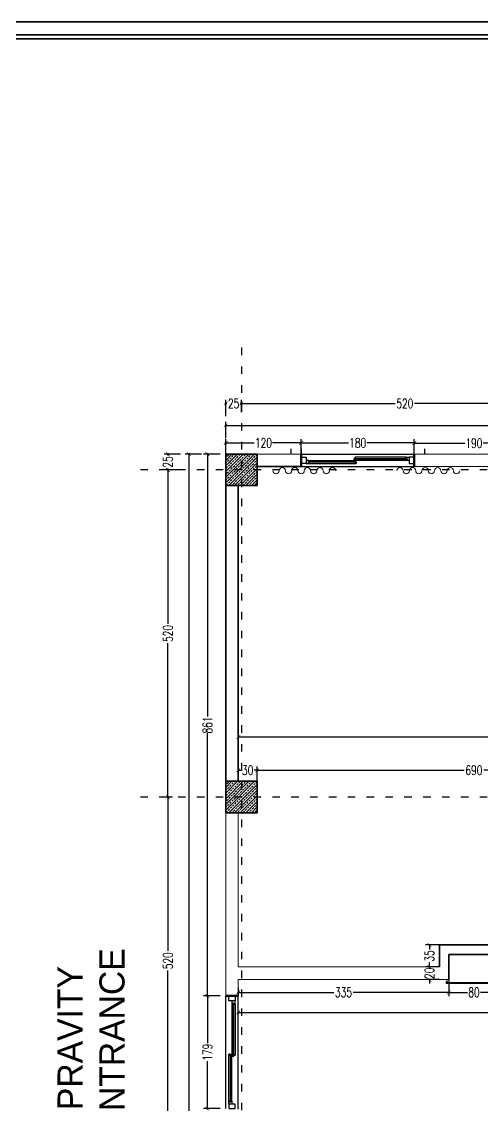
# Model space of a CAD drawing. Header units: centimetres. Extents: x -3207095 to 15275363, y -32656 to 4798027.
# Drawn here: x 681582 to 682315, y 4438722 to 4440444 of the extents above; entities that cross this region are included whole.
import ezdxf

# ---------------------------------------------------------------- set-up
doc = ezdxf.new("R2010")
doc.units = ezdxf.units.CM
doc.linetypes.add('ACAD_ISO03W100', pattern=[30, 12, -18])
doc.linetypes.add('DUZ', pattern=[500, 500])
doc.layers.get('0').update_dxf_attribs({"color": 1, "linetype": 'DUZ'})
for name, color, linetype in [('AGAC', 116, 'Continuous'), ('DIM', 1, 'DUZ'), ('KOLTAR_F', 145, 'Continuous'), ('PEN', 161, 'Continuous'), ('söve', 26, 'DUZ')]:
    doc.layers.add(name, color=color, linetype=linetype)
for name, color, linetype, lineweight in [('cam', 143, 'Continuous', 20), ('DUV', 220, 'Continuous', 50), ('DUVAR', 7, 'Continuous', 35), ('FE_PERDE', 205, 'Continuous', 15), ('gor25', 142, 'Continuous', 25), ('iç duvar', 7, 'Continuous', 50), ('KAPEN', 151, 'Continuous', 9), ('KOLON_F', 3, 'Continuous', 35)]:
    doc.layers.add(name, color=color, linetype=linetype, lineweight=lineweight)
doc.styles.add('DIM', font='ROMANSTW.SHX', dxfattribs={"width": 0.7})
doc.dimstyles.new('1_100', dxfattribs={"dimtxt": 15, "dimasz": 6, "dimexe": 6, "dimexo": 0, "dimgap": 2, "dimtad": 0, "dimdec": 1, "dimzin": 11, "dimdsep": 46, "dimtxsty": 'DIM', "dimblk": 'ARCHTICK', "dimcen": 3, "dimdle": 1.25, "dimclrt": 2, "dimadec": 0, "dimazin": 0, "dimtfac": 1.25, "dimtdec": 1, "dimtix": 1, "dimtofl": 0, "dimtmove": 1, "dimatfit": 3, "dimldrblk": 'ARCHTICK', "dimfxl": 20, "dimfxlon": 1, "dimtolj": 1, "dimtzin": 0, "dimarcsym": 0})

# ---------------------------------------------------------------- blocks, each defined once
blk = doc.blocks.new('GEN_BLOCK00601')
at = {"linetype": 'Continuous', "ltscale": 50}
for centre, start, end in [((50, 50), 0, 180), ((150, 50), 180, 0), ((250, 50), 0, 180), ((350, 50), 180, 0), ((450, 50), 0, 180), ((550, 50), 180, 0), ((650, 50), 0, 180), ((750, 50), 180, 0), ((850, 50), 0, 180), ((950, 50), 180, 0)]:
    blk.add_arc(centre, 50, start, end, dxfattribs=at)
for tag in ['FLOOR', 'Sfb']:
    blk.add_attdef(tag, (0, 0), '', height=1)
blk = doc.blocks.new('_ArchTick')
at = {"color": 0, "linetype": 'ByBlock', "const_width": 0.15}
blk.add_lwpolyline([(-0.5, -0.5), (0.5, 0.5)], dxfattribs=at)
blk = doc.blocks.new('*D5573')
at = {"layer": 'Defpoints', "color": 0, "linetype": 'Continuous', "lineweight": 5, "transparency": 16777216}
for p in [(682026.8, 4439774.7), (681906.8, 4439756.9), (682026.8, 4439756.9)]:
    blk.add_point(p, dxfattribs=at)
at = {"layer": 'DIM', "color": 0, "linetype": 'Continuous', "lineweight": -2, "transparency": 16777216}
for p, q in [((681905.5, 4439774.7), (681952.3, 4439774.7)), ((681906.8, 4439756.9), (681906.8, 4439780.7)), ((682028, 4439774.7), (681981.3, 4439774.7)), ((682026.8, 4439756.9), (682026.8, 4439780.7))]:
    blk.add_line(p, q, dxfattribs=at)
at = {"layer": 'DIM', "color": 0, "linetype": 'Continuous', "lineweight": -2, "transparency": 16777216, "xscale": 6, "yscale": 6, "zscale": 6, "rotation": 180}
blk.add_blockref('_ArchTick', (681906.8, 4439774.7), dxfattribs=at)
at = {"layer": 'DIM', "color": 0, "linetype": 'Continuous', "lineweight": -2, "transparency": 16777216, "xscale": 6, "yscale": 6, "zscale": 6}
blk.add_blockref('_ArchTick', (682026.8, 4439774.7), dxfattribs=at)
at = {"layer": 'DIM', "color": 2, "linetype": 'Continuous', "lineweight": 5, "transparency": 16777216, "insert": (681966.8, 4439774.7), "char_height": 15, "attachment_point": 5, "style": 'DIM'}
blk.add_mtext('\\A1;120', dxfattribs=at)
blk = doc.blocks.new('*D5574')
at = {"layer": 'Defpoints', "color": 0, "linetype": 'Continuous', "lineweight": 5, "transparency": 16777216}
for p in [(682206.8, 4439774.7), (682026.8, 4439756.9), (682206.8, 4439756.9)]:
    blk.add_point(p, dxfattribs=at)
at = {"layer": 'DIM', "color": 0, "linetype": 'Continuous', "lineweight": -2, "transparency": 16777216}
for p, q in [((682025.5, 4439774.7), (682102.3, 4439774.7)), ((682026.8, 4439756.9), (682026.8, 4439780.7)), ((682208, 4439774.7), (682131.3, 4439774.7)), ((682206.8, 4439756.9), (682206.8, 4439780.7))]:
    blk.add_line(p, q, dxfattribs=at)
at = {"layer": 'DIM', "color": 0, "linetype": 'Continuous', "lineweight": -2, "transparency": 16777216, "xscale": 6, "yscale": 6, "zscale": 6, "rotation": 180}
blk.add_blockref('_ArchTick', (682026.8, 4439774.7), dxfattribs=at)
at = {"layer": 'DIM', "color": 0, "linetype": 'Continuous', "lineweight": -2, "transparency": 16777216, "xscale": 6, "yscale": 6, "zscale": 6}
blk.add_blockref('_ArchTick', (682206.8, 4439774.7), dxfattribs=at)
at = {"layer": 'DIM', "color": 2, "linetype": 'Continuous', "lineweight": 5, "transparency": 16777216, "insert": (682116.8, 4439774.7), "char_height": 15, "attachment_point": 5, "style": 'DIM'}
blk.add_mtext('\\A1;180', dxfattribs=at)
blk = doc.blocks.new('*D4525')
at = {"layer": 'Defpoints', "color": 0, "linetype": 'Continuous', "lineweight": 5, "transparency": 16777216}
for p in [(682396.8, 4439774.3), (682206.8, 4439756.9), (682396.8, 4439756.9)]:
    blk.add_point(p, dxfattribs=at)
at = {"layer": 'DIM', "color": 0, "linetype": 'Continuous', "lineweight": -2, "transparency": 16777216}
for p, q in [((682205.5, 4439774.3), (682287.3, 4439774.3)), ((682206.8, 4439756.9), (682206.8, 4439780.3)), ((682398, 4439774.3), (682316.3, 4439774.3)), ((682396.8, 4439756.9), (682396.8, 4439780.3))]:
    blk.add_line(p, q, dxfattribs=at)
at = {"layer": 'DIM', "color": 0, "linetype": 'Continuous', "lineweight": -2, "transparency": 16777216, "xscale": 6, "yscale": 6, "zscale": 6, "rotation": 180}
blk.add_blockref('_ArchTick', (682206.8, 4439774.3), dxfattribs=at)
at = {"layer": 'DIM', "color": 0, "linetype": 'Continuous', "lineweight": -2, "transparency": 16777216, "xscale": 6, "yscale": 6, "zscale": 6}
blk.add_blockref('_ArchTick', (682396.8, 4439774.3), dxfattribs=at)
at = {"layer": 'DIM', "color": 2, "linetype": 'Continuous', "lineweight": 5, "transparency": 16777216, "insert": (682301.8, 4439774.3), "char_height": 15, "attachment_point": 5, "style": 'DIM'}
blk.add_mtext('\\A1;190', dxfattribs=at)
blk = doc.blocks.new('*D5593')
at = {"layer": 'Defpoints', "color": 0, "linetype": 'Continuous', "lineweight": 5, "transparency": 16777216}
for p in [(681906.8, 4439756.9), (681877.7, 4438895.9), (681906.8, 4438895.9)]:
    blk.add_point(p, dxfattribs=at)
at = {"layer": 'DIM', "color": 0, "linetype": 'Continuous', "lineweight": -2, "transparency": 16777216}
for p, q in [((681897.7, 4439756.9), (681871.7, 4439756.9)), ((681877.7, 4439758.2), (681877.7, 4439339.7)), ((681877.7, 4438894.7), (681877.7, 4439313.2)), ((681897.7, 4438895.9), (681871.7, 4438895.9))]:
    blk.add_line(p, q, dxfattribs=at)
at = {"layer": 'DIM', "color": 0, "linetype": 'Continuous', "lineweight": -2, "transparency": 16777216, "xscale": 6, "yscale": 6, "zscale": 6}
for p, rotation in [((681877.7, 4439756.9), 90), ((681877.7, 4438895.9), 270)]:
    blk.add_blockref('_ArchTick', p, dxfattribs=dict(at, rotation=rotation))
at = {"layer": 'DIM', "color": 2, "linetype": 'Continuous', "lineweight": 5, "transparency": 16777216, "insert": (681877.7, 4439326.4), "char_height": 15, "attachment_point": 5, "rotation": 90, "style": 'DIM'}
blk.add_mtext('\\A1;861', dxfattribs=at)
blk = doc.blocks.new('*D5594')
at = {"layer": 'Defpoints', "color": 0, "linetype": 'Continuous', "lineweight": 5, "transparency": 16777216}
for p in [(681906.8, 4438895.9), (681877.7, 4438716.9), (681906.8, 4438716.9)]:
    blk.add_point(p, dxfattribs=at)
at = {"layer": 'DIM', "color": 0, "linetype": 'Continuous', "lineweight": -2, "transparency": 16777216}
for p, q in [((681897.7, 4438895.9), (681871.7, 4438895.9)), ((681877.7, 4438897.2), (681877.7, 4438820.7)), ((681877.7, 4438715.7), (681877.7, 4438792.2)), ((681897.7, 4438716.9), (681871.7, 4438716.9))]:
    blk.add_line(p, q, dxfattribs=at)
at = {"layer": 'DIM', "color": 0, "linetype": 'Continuous', "lineweight": -2, "transparency": 16777216, "xscale": 6, "yscale": 6, "zscale": 6}
for p, rotation in [((681877.7, 4438895.9), 90), ((681877.7, 4438716.9), 270)]:
    blk.add_blockref('_ArchTick', p, dxfattribs=dict(at, rotation=rotation))
at = {"layer": 'DIM', "color": 2, "linetype": 'Continuous', "lineweight": 5, "transparency": 16777216, "insert": (681877.7, 4438806.4), "char_height": 15, "attachment_point": 5, "rotation": 90, "style": 'DIM'}
blk.add_mtext('\\A1;179', dxfattribs=at)
blk = doc.blocks.new('*D4527')
at = {"layer": 'Defpoints', "color": 0, "linetype": 'Continuous', "lineweight": 5, "transparency": 16777216}
for p in [(682451.8, 4439837.3), (681931.8, 4439823.3), (682451.8, 4439825.5)]:
    blk.add_point(p, dxfattribs=at)
at = {"layer": 'DIM', "color": 0, "linetype": 'Continuous', "lineweight": -2, "transparency": 16777216}
for p, q in [((681930.5, 4439837.3), (682176.3, 4439837.3)), ((681931.8, 4439823.3), (681931.8, 4439843.3)), ((682453, 4439837.3), (682207.3, 4439837.3)), ((682451.8, 4439825.5), (682451.8, 4439843.3))]:
    blk.add_line(p, q, dxfattribs=at)
at = {"layer": 'DIM', "color": 0, "linetype": 'Continuous', "lineweight": -2, "transparency": 16777216, "xscale": 6, "yscale": 6, "zscale": 6, "rotation": 180}
blk.add_blockref('_ArchTick', (681931.8, 4439837.3), dxfattribs=at)
at = {"layer": 'DIM', "color": 0, "linetype": 'Continuous', "lineweight": -2, "transparency": 16777216, "xscale": 6, "yscale": 6, "zscale": 6}
blk.add_blockref('_ArchTick', (682451.8, 4439837.3), dxfattribs=at)
at = {"layer": 'DIM', "color": 2, "linetype": 'Continuous', "lineweight": 5, "transparency": 16777216, "insert": (682191.8, 4439837.3), "char_height": 15, "attachment_point": 5, "style": 'DIM'}
blk.add_mtext('\\A1;520', dxfattribs=at)
blk = doc.blocks.new('*D4529')
at = {"layer": 'Defpoints', "color": 0, "linetype": 'Continuous', "lineweight": 5, "transparency": 16777216}
for p in [(681906.8, 4439837.3), (681931.8, 4439823.3), (681906.8, 4439780.7)]:
    blk.add_point(p, dxfattribs=at)
at = {"layer": 'DIM', "color": 0, "linetype": 'Continuous', "lineweight": -2, "transparency": 16777216}
for p, q in [((681905.5, 4439837.3), (681908.8, 4439837.3)), ((681906.8, 4439817.3), (681906.8, 4439843.3)), ((681933, 4439837.3), (681929.8, 4439837.3)), ((681931.8, 4439823.3), (681931.8, 4439843.3))]:
    blk.add_line(p, q, dxfattribs=at)
at = {"layer": 'DIM', "color": 0, "linetype": 'Continuous', "lineweight": -2, "transparency": 16777216, "xscale": 6, "yscale": 6, "zscale": 6, "rotation": 180}
blk.add_blockref('_ArchTick', (681906.8, 4439837.3), dxfattribs=at)
at = {"layer": 'DIM', "color": 0, "linetype": 'Continuous', "lineweight": -2, "transparency": 16777216, "xscale": 6, "yscale": 6, "zscale": 6}
blk.add_blockref('_ArchTick', (681931.8, 4439837.3), dxfattribs=at)
at = {"layer": 'DIM', "color": 2, "linetype": 'Continuous', "lineweight": 5, "transparency": 16777216, "insert": (681919.3, 4439837.3), "char_height": 15, "attachment_point": 5, "style": 'DIM'}
blk.add_mtext('\\A1;25', dxfattribs=at)
blk = doc.blocks.new('*D4541')
at = {"layer": 'Defpoints', "color": 0, "linetype": 'Continuous', "lineweight": 5, "transparency": 16777216}
for p in [(681814.7, 4439756.9), (681842.2, 4439756.9), (681842.4, 4439731.9)]:
    blk.add_point(p, dxfattribs=at)
at = {"layer": 'DIM', "color": 0, "linetype": 'Continuous', "lineweight": -2, "transparency": 16777216}
for p, q in [((681834.7, 4439756.9), (681808.7, 4439756.9)), ((681814.7, 4439758.2), (681814.7, 4439754.9)), ((681834.7, 4439731.9), (681808.7, 4439731.9)), ((681814.7, 4439730.7), (681814.7, 4439733.9))]:
    blk.add_line(p, q, dxfattribs=at)
at = {"layer": 'DIM', "color": 0, "linetype": 'Continuous', "lineweight": -2, "transparency": 16777216, "xscale": 6, "yscale": 6, "zscale": 6}
for p, rotation in [((681814.7, 4439756.9), 90), ((681814.7, 4439731.9), 270)]:
    blk.add_blockref('_ArchTick', p, dxfattribs=dict(at, rotation=rotation))
at = {"layer": 'DIM', "color": 2, "linetype": 'Continuous', "lineweight": 5, "transparency": 16777216, "insert": (681814.7, 4439744.4), "char_height": 15, "attachment_point": 5, "rotation": 90, "style": 'DIM'}
blk.add_mtext('\\A1;25', dxfattribs=at)
blk = doc.blocks.new('*D4542')
at = {"layer": 'Defpoints', "color": 0, "linetype": 'Continuous', "lineweight": 5, "transparency": 16777216}
for p in [(681821.9, 4439731.9), (681814.7, 4439211.9), (681821.9, 4439211.9)]:
    blk.add_point(p, dxfattribs=at)
at = {"layer": 'DIM', "color": 0, "linetype": 'Continuous', "lineweight": -2, "transparency": 16777216}
for p, q in [((681821.9, 4439731.9), (681808.7, 4439731.9)), ((681814.7, 4439733.2), (681814.7, 4439487.4)), ((681814.7, 4439210.7), (681814.7, 4439456.4)), ((681821.9, 4439211.9), (681808.7, 4439211.9))]:
    blk.add_line(p, q, dxfattribs=at)
at = {"layer": 'DIM', "color": 0, "linetype": 'Continuous', "lineweight": -2, "transparency": 16777216, "xscale": 6, "yscale": 6, "zscale": 6}
for p, rotation in [((681814.7, 4439731.9), 90), ((681814.7, 4439211.9), 270)]:
    blk.add_blockref('_ArchTick', p, dxfattribs=dict(at, rotation=rotation))
at = {"layer": 'DIM', "color": 2, "linetype": 'Continuous', "lineweight": 5, "transparency": 16777216, "insert": (681814.7, 4439471.9), "char_height": 15, "attachment_point": 5, "rotation": 90, "style": 'DIM'}
blk.add_mtext('\\A1;520', dxfattribs=at)
blk = doc.blocks.new('*D4543')
at = {"layer": 'Defpoints', "color": 0, "linetype": 'Continuous', "lineweight": 5, "transparency": 16777216}
for p in [(681821.9, 4439211.9), (681814.7, 4438691.9), (681821.9, 4438691.9)]:
    blk.add_point(p, dxfattribs=at)
at = {"layer": 'DIM', "color": 0, "linetype": 'Continuous', "lineweight": -2, "transparency": 16777216}
for p, q in [((681821.9, 4439211.9), (681808.7, 4439211.9)), ((681814.7, 4439213.2), (681814.7, 4438967.4)), ((681814.7, 4438690.7), (681814.7, 4438936.4)), ((681821.9, 4438691.9), (681808.7, 4438691.9))]:
    blk.add_line(p, q, dxfattribs=at)
at = {"layer": 'DIM', "color": 0, "linetype": 'Continuous', "lineweight": -2, "transparency": 16777216, "xscale": 6, "yscale": 6, "zscale": 6}
for p, rotation in [((681814.7, 4439211.9), 90), ((681814.7, 4438691.9), 270)]:
    blk.add_blockref('_ArchTick', p, dxfattribs=dict(at, rotation=rotation))
at = {"layer": 'DIM', "color": 2, "linetype": 'Continuous', "lineweight": 5, "transparency": 16777216, "insert": (681814.7, 4438951.9), "char_height": 15, "attachment_point": 5, "rotation": 90, "style": 'DIM'}
blk.add_mtext('\\A1;520', dxfattribs=at)
blk = doc.blocks.new('*D4548')
at = {"layer": 'Defpoints', "color": 0, "linetype": 'Continuous', "lineweight": 5, "transparency": 16777216}
for p in [(681848.2, 4439756.9), (681871.7, 4439756.9), (681871.7, 4436816.9)]:
    blk.add_point(p, dxfattribs=at)
at = {"layer": 'DIM', "color": 0, "linetype": 'Continuous', "lineweight": -2, "transparency": 16777216}
for p, q in [((681868.2, 4439756.9), (681842.2, 4439756.9)), ((681848.2, 4439758.2), (681848.2, 4438307.4)), ((681848.2, 4436815.7), (681848.2, 4438266.4)), ((681868.2, 4436816.9), (681842.2, 4436816.9))]:
    blk.add_line(p, q, dxfattribs=at)
at = {"layer": 'DIM', "color": 0, "linetype": 'Continuous', "lineweight": -2, "transparency": 16777216, "xscale": 6, "yscale": 6, "zscale": 6}
for p, rotation in [((681848.2, 4439756.9), 90), ((681848.2, 4436816.9), 270)]:
    blk.add_blockref('_ArchTick', p, dxfattribs=dict(at, rotation=rotation))
at = {"layer": 'DIM', "color": 2, "linetype": 'Continuous', "lineweight": 5, "transparency": 16777216, "insert": (681848.2, 4438286.9), "char_height": 15, "attachment_point": 5, "rotation": 90, "style": 'DIM'}
blk.add_mtext('\\A1;2940', dxfattribs=at)
blk = doc.blocks.new('*D4553')
at = {"layer": 'Defpoints', "color": 0, "linetype": 'Continuous', "lineweight": 5, "transparency": 16777216}
for p in [(681906.8, 4439802.3), (681906.8, 4439780.7), (685656.8, 4439780.7)]:
    blk.add_point(p, dxfattribs=at)
at = {"layer": 'DIM', "color": 0, "linetype": 'Continuous', "lineweight": -2, "transparency": 16777216}
for p, q in [((681905.5, 4439802.3), (683761.3, 4439802.3)), ((681906.8, 4439782.3), (681906.8, 4439808.3)), ((685658, 4439802.3), (683802.3, 4439802.3)), ((685656.8, 4439782.3), (685656.8, 4439808.3))]:
    blk.add_line(p, q, dxfattribs=at)
at = {"layer": 'DIM', "color": 0, "linetype": 'Continuous', "lineweight": -2, "transparency": 16777216, "xscale": 6, "yscale": 6, "zscale": 6, "rotation": 180}
blk.add_blockref('_ArchTick', (681906.8, 4439802.3), dxfattribs=at)
at = {"layer": 'DIM', "color": 0, "linetype": 'Continuous', "lineweight": -2, "transparency": 16777216, "xscale": 6, "yscale": 6, "zscale": 6}
blk.add_blockref('_ArchTick', (685656.8, 4439802.3), dxfattribs=at)
at = {"layer": 'DIM', "color": 2, "linetype": 'Continuous', "lineweight": 5, "transparency": 16777216, "insert": (683781.8, 4439802.3), "char_height": 15, "attachment_point": 5, "style": 'DIM'}
blk.add_mtext('\\A1;3750', dxfattribs=at)
blk = doc.blocks.new('*D5645')
at = {"layer": 'Defpoints', "color": 0, "linetype": 'Continuous', "lineweight": 5, "transparency": 16777216}
for p in [(681926.8, 4438908.9), (682261.8, 4438919.7), (682261.8, 4438901.6)]:
    blk.add_point(p, dxfattribs=at)
at = {"layer": 'DIM', "color": 0, "linetype": 'Continuous', "lineweight": -2, "transparency": 16777216}
for p, q in [((681926.8, 4438908.9), (681926.8, 4438895.6)), ((682261.8, 4438919.7), (682261.8, 4438895.6)), ((681925.5, 4438901.6), (682078.8, 4438901.6)), ((682263, 4438901.6), (682109.8, 4438901.6))]:
    blk.add_line(p, q, dxfattribs=at)
at = {"layer": 'DIM', "color": 0, "linetype": 'Continuous', "lineweight": -2, "transparency": 16777216, "xscale": 6, "yscale": 6, "zscale": 6, "rotation": 180}
blk.add_blockref('_ArchTick', (681926.8, 4438901.6), dxfattribs=at)
at = {"layer": 'DIM', "color": 0, "linetype": 'Continuous', "lineweight": -2, "transparency": 16777216, "xscale": 6, "yscale": 6, "zscale": 6}
blk.add_blockref('_ArchTick', (682261.8, 4438901.6), dxfattribs=at)
at = {"layer": 'DIM', "color": 2, "linetype": 'Continuous', "lineweight": 5, "transparency": 16777216, "insert": (682094.3, 4438901.6), "char_height": 15, "attachment_point": 5, "style": 'DIM'}
blk.add_mtext('\\A1;335', dxfattribs=at)
blk = doc.blocks.new('*D5646')
at = {"layer": 'Defpoints', "color": 0, "linetype": 'Continuous', "lineweight": 5, "transparency": 16777216}
for p in [(682261.8, 4438921.9), (682341.8, 4438921.9), (682341.8, 4438901.6)]:
    blk.add_point(p, dxfattribs=at)
at = {"layer": 'DIM', "color": 0, "linetype": 'Continuous', "lineweight": -2, "transparency": 16777216}
for p, q in [((682261.8, 4438921.6), (682261.8, 4438895.6)), ((682341.8, 4438921.6), (682341.8, 4438895.6)), ((682260.5, 4438901.6), (682291.3, 4438901.6)), ((682343, 4438901.6), (682312.3, 4438901.6))]:
    blk.add_line(p, q, dxfattribs=at)
at = {"layer": 'DIM', "color": 0, "linetype": 'Continuous', "lineweight": -2, "transparency": 16777216, "xscale": 6, "yscale": 6, "zscale": 6, "rotation": 180}
blk.add_blockref('_ArchTick', (682261.8, 4438901.6), dxfattribs=at)
at = {"layer": 'DIM', "color": 0, "linetype": 'Continuous', "lineweight": -2, "transparency": 16777216, "xscale": 6, "yscale": 6, "zscale": 6}
blk.add_blockref('_ArchTick', (682341.8, 4438901.6), dxfattribs=at)
at = {"layer": 'DIM', "color": 2, "linetype": 'Continuous', "lineweight": 5, "transparency": 16777216, "insert": (682301.8, 4438901.6), "char_height": 15, "attachment_point": 5, "style": 'DIM'}
blk.add_mtext('\\A1;80', dxfattribs=at)
blk = doc.blocks.new('*D4567')
at = {"layer": 'Defpoints', "color": 0, "linetype": 'Continuous', "lineweight": 5, "transparency": 16777216}
for p in [(681956.8, 4439254.5), (681956.8, 4439236.9), (682646.8, 4439236.9)]:
    blk.add_point(p, dxfattribs=at)
at = {"layer": 'DIM', "color": 0, "linetype": 'Continuous', "lineweight": -2, "transparency": 16777216}
for p, q in [((681955.5, 4439254.5), (682286.3, 4439254.5)), ((681956.8, 4439236.9), (681956.8, 4439260.5)), ((682648, 4439254.5), (682317.3, 4439254.5)), ((682646.8, 4439236.9), (682646.8, 4439260.5))]:
    blk.add_line(p, q, dxfattribs=at)
at = {"layer": 'DIM', "color": 0, "linetype": 'Continuous', "lineweight": -2, "transparency": 16777216, "xscale": 6, "yscale": 6, "zscale": 6, "rotation": 180}
blk.add_blockref('_ArchTick', (681956.8, 4439254.5), dxfattribs=at)
at = {"layer": 'DIM', "color": 0, "linetype": 'Continuous', "lineweight": -2, "transparency": 16777216, "xscale": 6, "yscale": 6, "zscale": 6}
blk.add_blockref('_ArchTick', (682646.8, 4439254.5), dxfattribs=at)
at = {"layer": 'DIM', "color": 2, "linetype": 'Continuous', "lineweight": 5, "transparency": 16777216, "insert": (682301.8, 4439254.5), "char_height": 15, "attachment_point": 5, "style": 'DIM'}
blk.add_mtext('\\A1;690', dxfattribs=at)
blk = doc.blocks.new('*D4568')
at = {"layer": 'Defpoints', "color": 0, "linetype": 'Continuous', "lineweight": 5, "transparency": 16777216}
for p in [(681926.8, 4439254.5), (681926.8, 4439236.9), (681956.8, 4439236.9)]:
    blk.add_point(p, dxfattribs=at)
at = {"layer": 'DIM', "color": 0, "linetype": 'Continuous', "lineweight": -2, "transparency": 16777216}
for p, q in [((681925.5, 4439254.5), (681931.3, 4439254.5)), ((681926.8, 4439236.9), (681926.8, 4439260.5)), ((681958, 4439254.5), (681952.3, 4439254.5)), ((681956.8, 4439236.9), (681956.8, 4439260.5))]:
    blk.add_line(p, q, dxfattribs=at)
at = {"layer": 'DIM', "color": 0, "linetype": 'Continuous', "lineweight": -2, "transparency": 16777216, "xscale": 6, "yscale": 6, "zscale": 6, "rotation": 180}
blk.add_blockref('_ArchTick', (681926.8, 4439254.5), dxfattribs=at)
at = {"layer": 'DIM', "color": 0, "linetype": 'Continuous', "lineweight": -2, "transparency": 16777216, "xscale": 6, "yscale": 6, "zscale": 6}
blk.add_blockref('_ArchTick', (681956.8, 4439254.5), dxfattribs=at)
at = {"layer": 'DIM', "color": 2, "linetype": 'Continuous', "lineweight": 5, "transparency": 16777216, "insert": (681941.8, 4439254.5), "char_height": 15, "attachment_point": 5, "style": 'DIM'}
blk.add_mtext('\\A1;30', dxfattribs=at)
blk = doc.blocks.new('*D4570')
at = {"layer": 'Defpoints', "color": 0, "linetype": 'Continuous', "lineweight": 5, "transparency": 16777216}
for p in [(683401.8, 4439307.4), (681926.8, 4439278.8), (683401.8, 4439278.8)]:
    blk.add_point(p, dxfattribs=at)
at = {"layer": 'DIM', "color": 0, "linetype": 'Continuous', "lineweight": -2, "transparency": 16777216}
for p, q in [((681925.5, 4439307.4), (682644.8, 4439307.4)), ((681926.8, 4439287.4), (681926.8, 4439313.4)), ((683403, 4439307.4), (682683.8, 4439307.4)), ((683401.8, 4439287.4), (683401.8, 4439313.4))]:
    blk.add_line(p, q, dxfattribs=at)
at = {"layer": 'DIM', "color": 0, "linetype": 'Continuous', "lineweight": -2, "transparency": 16777216, "xscale": 6, "yscale": 6, "zscale": 6, "rotation": 180}
blk.add_blockref('_ArchTick', (681926.8, 4439307.4), dxfattribs=at)
at = {"layer": 'DIM', "color": 0, "linetype": 'Continuous', "lineweight": -2, "transparency": 16777216, "xscale": 6, "yscale": 6, "zscale": 6}
blk.add_blockref('_ArchTick', (683401.8, 4439307.4), dxfattribs=at)
at = {"layer": 'DIM', "color": 2, "linetype": 'Continuous', "lineweight": 5, "transparency": 16777216, "insert": (682664.3, 4439307.4), "char_height": 15, "attachment_point": 5, "style": 'DIM'}
blk.add_mtext('\\A1;1475', dxfattribs=at)
blk = doc.blocks.new('*D4575')
at = {"layer": 'Defpoints', "color": 0, "linetype": 'Continuous', "lineweight": 5, "transparency": 16777216}
for p in [(682230.9, 4438976.9), (682246.8, 4438976.9), (682246.8, 4438941.9)]:
    blk.add_point(p, dxfattribs=at)
at = {"layer": 'DIM', "color": 0, "linetype": 'Continuous', "lineweight": -2, "transparency": 16777216}
for p, q in [((682246.8, 4438976.9), (682224.9, 4438976.9)), ((682230.9, 4438978.2), (682230.9, 4438969.9)), ((682246.8, 4438941.9), (682224.9, 4438941.9)), ((682230.9, 4438940.7), (682230.9, 4438948.9))]:
    blk.add_line(p, q, dxfattribs=at)
at = {"layer": 'DIM', "color": 0, "linetype": 'Continuous', "lineweight": -2, "transparency": 16777216, "xscale": 6, "yscale": 6, "zscale": 6}
for p, rotation in [((682230.9, 4438976.9), 90), ((682230.9, 4438941.9), 270)]:
    blk.add_blockref('_ArchTick', p, dxfattribs=dict(at, rotation=rotation))
at = {"layer": 'DIM', "color": 2, "linetype": 'Continuous', "lineweight": 5, "transparency": 16777216, "insert": (682230.9, 4438959.4), "char_height": 15, "attachment_point": 5, "rotation": 90, "style": 'DIM'}
blk.add_mtext('\\A1;35', dxfattribs=at)
blk = doc.blocks.new('*D5674')
at = {"layer": 'Defpoints', "color": 0, "linetype": 'Continuous', "lineweight": 5, "transparency": 16777216}
for p in [(682246.8, 4438941.9), (682230.9, 4438921.9), (682246.8, 4438921.9)]:
    blk.add_point(p, dxfattribs=at)
at = {"layer": 'DIM', "color": 0, "linetype": 'Continuous', "lineweight": -2, "transparency": 16777216}
for p, q in [((682246.8, 4438941.9), (682224.9, 4438941.9)), ((682230.9, 4438941.9), (682230.9, 4438947.9)), ((682246.8, 4438921.9), (682224.9, 4438921.9)), ((682230.9, 4438921.9), (682230.9, 4438915.9))]:
    blk.add_line(p, q, dxfattribs=at)
at = {"layer": 'DIM', "color": 0, "linetype": 'Continuous', "lineweight": -2, "transparency": 16777216, "xscale": 6, "yscale": 6, "zscale": 6}
for p, rotation in [((682230.9, 4438941.9), 270), ((682230.9, 4438921.9), 90)]:
    blk.add_blockref('_ArchTick', p, dxfattribs=dict(at, rotation=rotation))
at = {"layer": 'DIM', "color": 2, "linetype": 'Continuous', "lineweight": 5, "transparency": 16777216, "insert": (682230.9, 4438931.9), "char_height": 15, "attachment_point": 5, "rotation": 90, "style": 'DIM'}
blk.add_mtext('\\A1;20', dxfattribs=at)
blk = doc.blocks.new('*D5534')
at = {"layer": 'Defpoints', "color": 0, "linetype": 'Continuous', "lineweight": 5, "transparency": 16777216}
for p in [(681926.8, 4438869.7), (681926.8, 4438869.7), (683596.8, 4438869.7)]:
    blk.add_point(p, dxfattribs=at)
at = {"layer": 'DIM', "color": 0, "linetype": 'Continuous', "lineweight": -2, "transparency": 16777216}
for p, q in [((681926.8, 4438869.7), (681926.8, 4438875.7)), ((683596.8, 4438869.7), (683596.8, 4438875.7)), ((681925.5, 4438869.7), (682742.3, 4438869.7)), ((683598, 4438869.7), (682781.3, 4438869.7))]:
    blk.add_line(p, q, dxfattribs=at)
at = {"layer": 'DIM', "color": 0, "linetype": 'Continuous', "lineweight": -2, "transparency": 16777216, "xscale": 6, "yscale": 6, "zscale": 6, "rotation": 180}
blk.add_blockref('_ArchTick', (681926.8, 4438869.7), dxfattribs=at)
at = {"layer": 'DIM', "color": 0, "linetype": 'Continuous', "lineweight": -2, "transparency": 16777216, "xscale": 6, "yscale": 6, "zscale": 6}
blk.add_blockref('_ArchTick', (683596.8, 4438869.7), dxfattribs=at)
at = {"layer": 'DIM', "color": 2, "linetype": 'Continuous', "lineweight": 5, "transparency": 16777216, "insert": (682761.8, 4438869.7), "char_height": 15, "attachment_point": 5, "style": 'DIM'}
blk.add_mtext('\\A1;1670', dxfattribs=at)
blk = doc.blocks.new('*D5721')
at = {"layer": 'Defpoints', "color": 0, "linetype": 'Continuous', "lineweight": 5, "transparency": 16777216}
for p in [(691166.9, 4439238.7), (0, 4439110.7), (691148.1, 4439110.7)]:
    blk.add_point(p, dxfattribs=at)
at = {"layer": 'DIM', "color": 0, "linetype": 'Continuous', "lineweight": -2, "transparency": 16777216}
for p, q in [((691166.9, 4439238.7), (691142.1, 4439238.7)), ((691148.1, 4439240), (691148.1, 4439189.2)), ((691148.1, 4439109.5), (691148.1, 4439160.2)), ((691128.1, 4439110.7), (691154.1, 4439110.7))]:
    blk.add_line(p, q, dxfattribs=at)
at = {"layer": 'DIM', "color": 0, "linetype": 'Continuous', "lineweight": -2, "transparency": 16777216, "xscale": 6, "yscale": 6, "zscale": 6}
for p, rotation in [((691148.1, 4439238.7), 90), ((691148.1, 4439110.7), 270)]:
    blk.add_blockref('_ArchTick', p, dxfattribs=dict(at, rotation=rotation))
at = {"layer": 'DIM', "color": 2, "linetype": 'Continuous', "lineweight": 5, "transparency": 16777216, "insert": (691148.1, 4439174.7), "char_height": 15, "attachment_point": 5, "rotation": 90, "style": 'DIM'}
blk.add_mtext('\\A1;128', dxfattribs=at)

msp = doc.modelspace()

# ---------------------------------------------------------------- hatches: boundary and pattern name
at = {"layer": 'KOLTAR_F'}
h = msp.add_hatch(dxfattribs=at)
h.set_pattern_fill('ANSI33', color=256, style=0)
h.set_pattern_definition([(45, (21323.3144, -64655.5394), (-4.4901280605, 4.4901280605), []), (45, (21327.8045, -64655.5394), (-4.4901280605, 4.4901280605), [3.175, -1.5875])])
h.paths.add_polyline_path([(681906.79, 4439756.93), (681956.79, 4439756.93), (681956.79, 4439706.93), (681906.79, 4439706.93)])
h = msp.add_hatch(dxfattribs=at)
h.set_pattern_fill('ANSI33', color=256, style=0)
h.set_pattern_definition([(45, (21323.3144, -65175.5394), (-4.4901280605, 4.4901280605), []), (45, (21327.8045, -65175.5394), (-4.4901280605, 4.4901280605), [3.175, -1.5875])])
h.paths.add_polyline_path([(681906.79, 4439236.93), (681956.79, 4439236.93), (681956.79, 4439186.93), (681906.79, 4439186.93)])

# ---------------------------------------------------------------- linework, layer by layer
at = {"color": 232, "linetype": 'ACAD_ISO03W100'}
for p, q in [((681931.79, 4439926.16), (681931.79, 4436667.31)), ((685862.98, 4439731.93), (681754.42, 4439731.93)), ((685862.98, 4439211.93), (681754.42, 4439211.93))]:
    msp.add_line(p, q, dxfattribs=at)
at = {"layer": 'AGAC'}
for p, q in [((682026.79, 4439756.93), (682206.79, 4439756.93)), ((682026.79, 4439736.93), (682206.79, 4439736.93)), ((681906.79, 4438716.93), (681906.79, 4438895.94)), ((681926.79, 4438715.94), (681926.79, 4438895.94))]:
    msp.add_line(p, q, dxfattribs=at)
at = {"layer": 'cam'}
for p, q in [((682195.29, 4439749.93), (682111.29, 4439749.93)), ((682195.29, 4439749.43), (682111.29, 4439749.43)), ((682195.29, 4439748.93), (682111.29, 4439748.93)), ((682038.29, 4439744.93), (682114.29, 4439744.93)), ((682038.29, 4439744.43), (682114.29, 4439744.43)), ((682038.29, 4439743.93), (682114.29, 4439743.93)), ((681918.79, 4438884.44), (681918.79, 4438800.44)), ((681919.29, 4438884.44), (681919.29, 4438800.44)), ((681919.79, 4438884.44), (681919.79, 4438800.44)), ((681913.79, 4438727.44), (681913.79, 4438803.44)), ((681914.29, 4438727.44), (681914.29, 4438803.44)), ((681914.79, 4438727.44), (681914.79, 4438803.44))]:
    msp.add_line(p, q, dxfattribs=at)
at = {"layer": 'DUV'}
for p, q in [((682026.79, 4439736.93), (682026.79, 4439756.93)), ((682206.79, 4439736.93), (682206.79, 4439756.93)), ((681906.79, 4438895.94), (681926.79, 4438895.94))]:
    msp.add_line(p, q, dxfattribs=at)
at = {"layer": 'DUVAR'}
for p, q in [((682026.79, 4439736.93), (682026.79, 4439756.93)), ((682206.79, 4439736.93), (682206.79, 4439756.93)), ((682026.79, 4439736.93), (681956.79, 4439736.93)), ((681906.79, 4439706.93), (681906.79, 4439236.93)), ((681926.79, 4439706.93), (681926.79, 4439236.93)), ((682246.79, 4438976.93), (682356.79, 4438976.93)), ((682246.79, 4438976.93), (682246.79, 4438941.93)), ((682341.79, 4438961.93), (682261.79, 4438961.93)), ((682261.79, 4438961.93), (682261.79, 4438921.93)), ((681906.79, 4438895.94), (681926.79, 4438895.94))]:
    msp.add_line(p, q, dxfattribs=at)
for points in [[(680140.17, 4440443.99), (687340.17, 4440443.99), (687340.17, 4435643.99), (680140.17, 4435643.99)], [(680161.17, 4440422.99), (687319.17, 4440422.99), (687319.17, 4435664.99), (680161.17, 4435664.99)], [(680167.47, 4440416.69), (687312.87, 4440416.69), (687312.87, 4435671.29), (680167.47, 4435671.29)]]:
    msp.add_lwpolyline(points, close=True, dxfattribs=at)
at = {"layer": 'gor25'}
for p, q in [((682193.79, 4439751.93), (682112.79, 4439751.93)), ((682039.79, 4439746.93), (682112.79, 4439746.93)), ((682039.79, 4439741.93), (682112.79, 4439741.93)), ((682193.79, 4439746.93), (682112.79, 4439746.93)), ((681916.79, 4438882.94), (681916.79, 4438801.94)), ((681921.79, 4438882.94), (681921.79, 4438801.94)), ((681911.79, 4438728.94), (681911.79, 4438801.94)), ((681916.79, 4438728.94), (681916.79, 4438801.94))]:
    msp.add_line(p, q, dxfattribs=at)
at = {"layer": 'iç duvar', "color": 7, "lineweight": 18}
for p, q in [((682026.79, 4439756.93), (681956.79, 4439756.93)), ((682206.79, 4439756.93), (682396.79, 4439756.93)), ((682206.79, 4439736.93), (682396.79, 4439736.93)), ((681906.79, 4439186.93), (681906.79, 4438895.94)), ((681926.79, 4439186.93), (681926.79, 4438941.93)), ((682246.79, 4438941.93), (681926.79, 4438941.93)), ((682261.79, 4438921.93), (681926.79, 4438921.93)), ((681926.79, 4438895.94), (681926.79, 4438921.93))]:
    msp.add_line(p, q, dxfattribs=at)
at = {"layer": 'KAPEN'}
msp.add_lwpolyline([(682261.79, 4438917.43), (682257.79, 4438917.43), (682257.79, 4438918.93), (682259.29, 4438918.93), (682259.29, 4438921.93), (682261.79, 4438921.93), (682261.79, 4438917.43)], close=True, dxfattribs=at)
for points in [[(682301.79, 4438917.43), (682257.79, 4438917.43), (682257.79, 4438915.43), (682301.79, 4438915.43)], [(682301.79, 4438917.43), (682345.79, 4438917.43), (682345.79, 4438915.43), (682301.79, 4438915.43)]]:
    msp.add_lwpolyline(points, dxfattribs=at)
at = {"layer": 'KOLON_F'}
for points in [[(681906.79, 4439756.93), (681956.79, 4439756.93), (681956.79, 4439706.93), (681906.79, 4439706.93)], [(681906.79, 4439236.93), (681956.79, 4439236.93), (681956.79, 4439186.93), (681906.79, 4439186.93)]]:
    msp.add_lwpolyline(points, close=True, dxfattribs=at)
at = {"layer": 'PEN'}
for points in [[(682034.79, 4439751.93), (682034.79, 4439751.93), (682034.79, 4439741.93), (682026.79, 4439741.93), (682026.79, 4439741.93), (682026.79, 4439751.93), (682026.79, 4439751.93), (682026.79, 4439751.93), (682034.79, 4439751.93)], [(682112.79, 4439751.93), (682112.79, 4439751.93), (682112.79, 4439746.93), (682111.29, 4439746.93), (682111.29, 4439748.93), (682111.29, 4439749.93), (682112.79, 4439749.93), (682112.79, 4439751.93), (682112.79, 4439751.93)], [(682111.29, 4439746.93), (682112.79, 4439746.93), (682112.79, 4439748.93), (682111.29, 4439748.93)], [(682198.79, 4439751.93), (682198.79, 4439751.93), (682198.79, 4439746.93), (682195.29, 4439746.93), (682195.29, 4439748.93), (682195.29, 4439749.93), (682193.79, 4439749.93), (682193.79, 4439751.93), (682198.79, 4439751.93)], [(682195.29, 4439746.93), (682193.79, 4439746.93), (682193.79, 4439748.93), (682195.29, 4439748.93)], [(682198.79, 4439751.93), (682198.79, 4439751.93), (682198.79, 4439741.93), (682206.79, 4439741.93), (682206.79, 4439741.93), (682206.79, 4439751.93), (682206.79, 4439751.93), (682206.79, 4439751.93), (682198.79, 4439751.93)], [(682034.79, 4439746.93), (682034.79, 4439746.93), (682034.79, 4439741.93), (682038.29, 4439741.93), (682038.29, 4439743.93), (682038.29, 4439744.93), (682039.79, 4439744.93), (682039.79, 4439746.93), (682034.79, 4439746.93)], [(682038.29, 4439741.93), (682039.79, 4439741.93), (682039.79, 4439743.93), (682038.29, 4439743.93)], [(682112.79, 4439746.93), (682112.79, 4439746.93), (682112.79, 4439741.93), (682114.29, 4439741.93), (682114.29, 4439743.93), (682114.29, 4439744.93), (682112.79, 4439744.93), (682112.79, 4439746.93), (682112.79, 4439746.93)], [(682114.29, 4439741.93), (682112.79, 4439741.93), (682112.79, 4439743.93), (682114.29, 4439743.93)], [(681921.79, 4438887.94), (681921.79, 4438887.94), (681911.79, 4438887.94), (681911.79, 4438895.94), (681911.79, 4438895.94), (681921.79, 4438895.94), (681921.79, 4438895.94), (681921.79, 4438895.94), (681921.79, 4438887.94)], [(681921.79, 4438887.94), (681921.79, 4438887.94), (681916.79, 4438887.94), (681916.79, 4438884.44), (681918.79, 4438884.44), (681919.79, 4438884.44), (681919.79, 4438882.94), (681921.79, 4438882.94), (681921.79, 4438887.94)], [(681916.79, 4438884.44), (681916.79, 4438882.94), (681918.79, 4438882.94), (681918.79, 4438884.44)], [(681916.79, 4438801.94), (681916.79, 4438801.94), (681911.79, 4438801.94), (681911.79, 4438803.44), (681913.79, 4438803.44), (681914.79, 4438803.44), (681914.79, 4438801.94), (681916.79, 4438801.94), (681916.79, 4438801.94)], [(681911.79, 4438803.44), (681911.79, 4438801.94), (681913.79, 4438801.94), (681913.79, 4438803.44)], [(681916.79, 4438800.44), (681916.79, 4438801.94), (681918.79, 4438801.94), (681918.79, 4438800.44)], [(681921.79, 4438801.94), (681921.79, 4438801.94), (681916.79, 4438801.94), (681916.79, 4438800.44), (681918.79, 4438800.44), (681919.79, 4438800.44), (681919.79, 4438801.94), (681921.79, 4438801.94), (681921.79, 4438801.94)], [(681916.79, 4438723.94), (681916.79, 4438723.94), (681911.79, 4438723.94), (681911.79, 4438727.44), (681913.79, 4438727.44), (681914.79, 4438727.44), (681914.79, 4438728.94), (681916.79, 4438728.94), (681916.79, 4438723.94)], [(681911.79, 4438727.44), (681911.79, 4438728.94), (681913.79, 4438728.94), (681913.79, 4438727.44)], [(681921.79, 4438723.94), (681921.79, 4438723.94), (681911.79, 4438723.94), (681911.79, 4438716.93), (681911.79, 4438716.93), (681921.79, 4438716.93), (681921.79, 4438716.93), (681921.79, 4438716.93), (681921.79, 4438723.94)]]:
    msp.add_lwpolyline(points, close=True, dxfattribs=at)
at = {"layer": 'söve'}
for p, q in [((682010.66, 4439765.51), (682010.66, 4439756.93)), ((682026.79, 4439765.51), (682026.79, 4439756.93)), ((682222.92, 4439765.3), (682222.92, 4439756.93))]:
    msp.add_line(p, q, dxfattribs=at)

# ---------------------------------------------------------------- block references
at = {"layer": 'FE_PERDE', "xscale": -0.100000202655411, "yscale": 0.100000202655411, "zscale": 0.100000202655411, "rotation": 180}
msp.add_blockref('GEN_BLOCK00601', (681981.79, 4439735.43), dxfattribs=at)
at = {"layer": 'FE_PERDE', "extrusion": (0, 0, -1), "xscale": -0.100000202655411, "yscale": 0.100000202655411, "zscale": -0.100000202655411, "rotation": 180}
msp.add_blockref('GEN_BLOCK00601', (-682279.12, 4439735.43), dxfattribs=at)

# ---------------------------------------------------------------- texts
at = {"insert": (681639.11, 4438677.35), "char_height": 60, "attachment_point": 1, "rotation": 90}
msp.add_mtext_dynamic_manual_height_columns('{\\fCentury Gothic|b0|i0|c162|p34;\\C7; \\H0.66667x; PRAVITY ENTRANCE}', width=320.5937, gutter_width=12.5, heights=[0], dxfattribs=at)

# ---------------------------------------------------------------- dimensions: what is measured, and where the dimension line sits
at = {"layer": 'DIM', "linetype": 'Continuous', "lineweight": 5}
for base, p1, p2, picture, middle in [((681906.79, 4439837.33), (681931.79, 4439823.29), (681906.79, 4439780.74), '*D4529', (681919.29, 4439837.33)), ((682451.79, 4439837.33), (681931.79, 4439823.29), (682451.79, 4439825.5), '*D4527', (682191.79, 4439837.33)), ((681906.79, 4439802.34), (685656.79, 4439780.74), (681906.79, 4439780.74), '*D4553', (683781.79, 4439802.34)), ((682026.79, 4439774.74), (681906.79, 4439756.93), (682026.79, 4439756.93), '*D5573', (681966.79, 4439774.74)), ((682206.79, 4439774.74), (682026.79, 4439756.93), (682206.79, 4439756.93), '*D5574', (682116.79, 4439774.74)), ((682396.79, 4439774.3), (682206.79, 4439756.93), (682396.79, 4439756.93), '*D4525', (682301.79, 4439774.3)), ((683401.79, 4439307.36), (681926.79, 4439278.77), (683401.79, 4439278.77), '*D4570', (682664.29, 4439307.36)), ((681926.79, 4439254.48), (681956.79, 4439236.93), (681926.79, 4439236.93), '*D4568', (681941.79, 4439254.48)), ((681956.79, 4439254.48), (682646.79, 4439236.93), (681956.79, 4439236.93), '*D4567', (682301.79, 4439254.48)), ((682341.79, 4438901.57), (682261.79, 4438921.93), (682341.79, 4438921.93), '*D5646', (682301.79, 4438901.57)), ((682261.79, 4438901.57), (681926.79, 4438908.93), (682261.79, 4438919.68), '*D5645', (682094.29, 4438901.57)), ((681926.79, 4438869.7), (683596.79, 4438869.7), (681926.79, 4438869.7), '*D5534', (682761.79, 4438869.7))]:
    dim = msp.add_linear_dim(base=base, p1=p1, p2=p2, dimstyle='1_100', dxfattribs=at)
    dim.commit()
    dim.dimension.update_dxf_attribs({"geometry": picture, "text_midpoint": middle})
for base, p1, p2, picture, middle in [((681814.69, 4439756.93), (681842.42, 4439731.93), (681842.22, 4439756.93), '*D4541', (681814.69, 4439744.43)), ((681848.22, 4439756.93), (681871.68, 4436816.93), (681871.68, 4439756.93), '*D4548', (681848.22, 4438286.93)), ((681877.68, 4438895.94), (681906.79, 4439756.93), (681906.79, 4438895.94), '*D5593', (681877.68, 4439326.43)), ((681814.69, 4439211.93), (681821.87, 4439731.93), (681821.87, 4439211.93), '*D4542', (681814.69, 4439471.93)), ((691148.06, 4439110.74), (691166.93, 4439238.74), (0, 4439110.74), '*D5721', (691148.06, 4439174.74)), ((681814.69, 4438691.93), (681821.87, 4439211.93), (681821.87, 4438691.93), '*D4543', (681814.69, 4438951.93)), ((682230.91, 4438976.93), (682246.79, 4438941.93), (682246.79, 4438976.93), '*D4575', (682230.91, 4438959.43)), ((682230.91, 4438921.93), (682246.79, 4438941.93), (682246.79, 4438921.93), '*D5674', (682230.91, 4438931.93)), ((681877.68, 4438716.93), (681906.79, 4438895.94), (681906.79, 4438716.93), '*D5594', (681877.68, 4438806.43))]:
    dim = msp.add_linear_dim(base=base, p1=p1, p2=p2, angle=90, dimstyle='1_100', dxfattribs=at)
    dim.commit()
    dim.dimension.update_dxf_attribs({"geometry": picture, "text_midpoint": middle})

doc.saveas('drawing.dxf')
